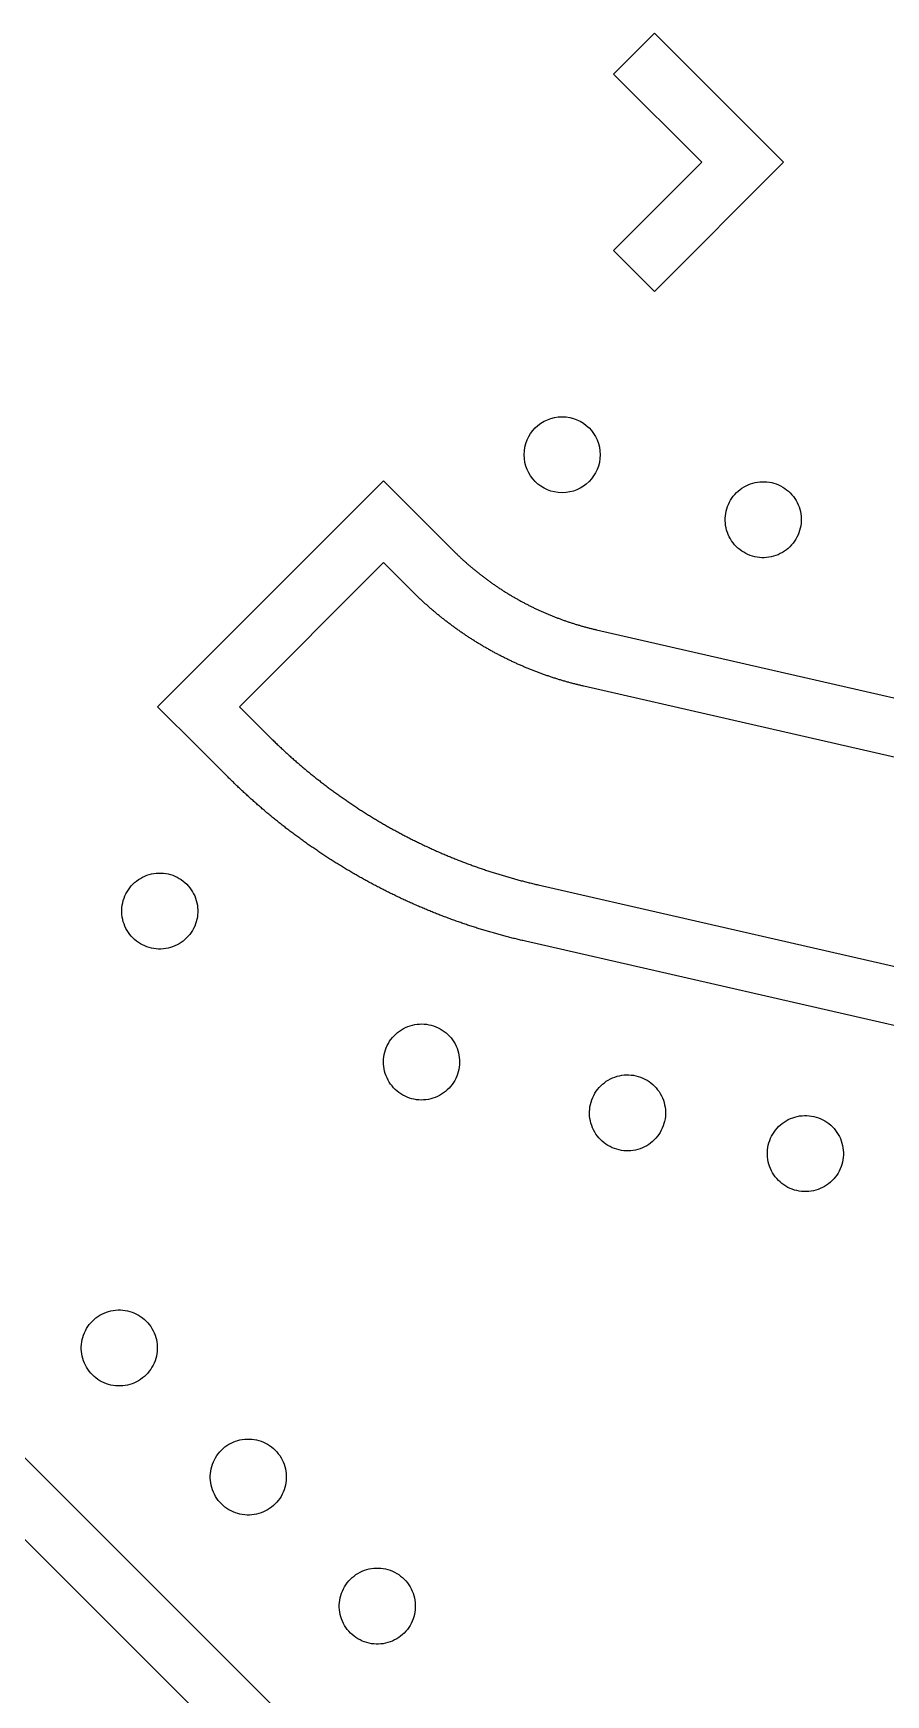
# Model space of a CAD drawing. Extents: x -16500 to 16500, y -16500 to 38576.
# Drawn here: x 5028 to 7831, y -5037 to 424 of the extents above; entities that cross this region are included whole.
import ezdxf

# ---------------------------------------------------------------- set-up
doc = ezdxf.new("R2010")
doc.units = 0
doc.header["$MEASUREMENT"] = 0
doc.layers.add('Top', color=1, linetype='Continuous')
doc.layers.add('Vias', color=60, linetype='Continuous')

msp = doc.modelspace()

# ---------------------------------------------------------------- linework, layer by layer
at = {"layer": 'Top'}
for points in [[(7071.068, -424.264), (6936.718, -289.914), (7226.631, 0), (6936.718, 289.914), (7071.068, 424.264), (7495.332, 0)], [(3242.085, -3984.547), (3984.547, -3242.085), (7761.531, -7019.069), (8626.703, -6660.703), (10016.875, -7236.531), (10592.703, -8626.703), (10016.875, -10016.875), (8626.703, -10592.703), (7236.531, -10016.875), (6660.703, -8626.703), (7019.069, -7761.531)], [(3510.785, -3984.547), (6488.412, -6962.174), (6488.412, -6962.174), (6999.65, -7473.412), (7473.412, -6999.65), (6962.174, -6488.412), (6962.174, -6488.412), (3984.547, -3510.785)]]:
    msp.add_lwpolyline(points, close=True, dxfattribs=at)
for points in [[(8562.398, -2998.535), (6646.327, -2560.049), (6642.405, -2559.148), (6638.484, -2558.238), (6634.566, -2557.321), (6630.649, -2556.396), (6626.735, -2555.463), (6622.822, -2554.523), (6618.911, -2553.574), (6615.002, -2552.618), (6611.094, -2551.654), (6607.189, -2550.683), (6603.286, -2549.703), (6599.384, -2548.716), (6595.485, -2547.721), (6591.588, -2546.719), (6587.692, -2545.708), (6583.799, -2544.69), (6579.907, -2543.664), (6576.018, -2542.631), (6572.131, -2541.589), (6568.246, -2540.54), (6564.362, -2539.483), (6560.481, -2538.419), (6556.603, -2537.347), (6552.726, -2536.267), (6548.851, -2535.179), (6544.979, -2534.084), (6541.109, -2532.981), (6537.241, -2531.87), (6533.375, -2530.752), (6529.511, -2529.626), (6525.65, -2528.492), (6521.791, -2527.351), (6517.934, -2526.202), (6514.08, -2525.045), (6510.227, -2523.88), (6506.377, -2522.708), (6502.53, -2521.529), (6498.685, -2520.341), (6494.842, -2519.146), (6491.001, -2517.944), (6487.163, -2516.734), (6483.328, -2515.516), (6479.495, -2514.29), (6475.664, -2513.057), (6471.835, -2511.816), (6468.01, -2510.568), (6464.186, -2509.312), (6460.365, -2508.049), (6456.547, -2506.778), (6452.731, -2505.499), (6448.918, -2504.213), (6445.107, -2502.919), (6441.299, -2501.617), (6437.494, -2500.308), (6433.691, -2498.992), (6429.891, -2497.668), (6426.093, -2496.336), (6422.298, -2494.997), (6418.506, -2493.65), (6414.716, -2492.296), (6410.929, -2490.934), (6407.145, -2489.565), (6403.364, -2488.188), (6399.585, -2486.804), (6395.809, -2485.412), (6392.036, -2484.012), (6388.265, -2482.605), (6384.498, -2481.191), (6380.733, -2479.769), (6376.971, -2478.34), (6373.212, -2476.903), (6369.456, -2475.459), (6365.702, -2474.007), (6361.952, -2472.548), (6358.204, -2471.081), (6354.459, -2469.607), (6350.718, -2468.126), (6346.979, -2466.637), (6343.243, -2465.141), (6339.51, -2463.637), (6335.781, -2462.126), (6332.054, -2460.607), (6328.33, -2459.081), (6324.609, -2457.548), (6320.892, -2456.007), (6317.177, -2454.459), (6313.465, -2452.903), (6309.757, -2451.34), (6306.052, -2449.77), (6302.349, -2448.192), (6298.65, -2446.607), (6294.954, -2445.015), (6291.262, -2443.415), (6287.572, -2441.808), (6283.886, -2440.194), (6280.203, -2438.572), (6276.523, -2436.943), (6272.846, -2435.307), (6269.173, -2433.663), (6265.503, -2432.012), (6261.836, -2430.354), (6258.172, -2428.688), (6254.512, -2427.016), (6250.855, -2425.336), (6247.202, -2423.648), (6243.552, -2421.954), (6239.905, -2420.252), (6236.261, -2418.543), (6232.621, -2416.827), (6228.985, -2415.103), (6225.352, -2413.372), (6221.722, -2411.634), (6218.096, -2409.889), (6214.473, -2408.137), (6210.854, -2406.377), (6207.238, -2404.61), (6203.626, -2402.836), (6200.017, -2401.055), (6196.412, -2399.267), (6192.81, -2397.472), (6189.212, -2395.669), (6185.618, -2393.859), (6182.027, -2392.042), (6178.44, -2390.218), (6174.856, -2388.387), (6171.276, -2386.549), (6167.7, -2384.704), (6164.127, -2382.851), (6160.558, -2380.991), (6156.993, -2379.125), (6153.431, -2377.251), (6149.874, -2375.37), (6146.32, -2373.482), (6142.769, -2371.587), (6139.223, -2369.685), (6135.68, -2367.776), (6132.141, -2365.86), (6128.606, -2363.937), (6125.075, -2362.007), (6121.547, -2360.07), (6118.024, -2358.126), (6114.504, -2356.175), (6110.988, -2354.216), (6107.476, -2352.251), (6103.968, -2350.279), (6100.464, -2348.3), (6096.964, -2346.314), (6093.468, -2344.321), (6089.976, -2342.321), (6086.488, -2340.314), (6083.003, -2338.3), (6079.523, -2336.28), (6076.047, -2334.252), (6072.575, -2332.218), (6069.107, -2330.176), (6065.643, -2328.128), (6062.183, -2326.073), (6058.727, -2324.011), (6055.275, -2321.942), (6051.827, -2319.866), (6048.384, -2317.783), (6044.944, -2315.694), (6041.509, -2313.597), (6038.078, -2311.494), (6034.651, -2309.384), (6031.229, -2307.268), (6027.81, -2305.144), (6024.396, -2303.014), (6020.986, -2300.877), (6017.58, -2298.733), (6014.179, -2296.582), (6010.782, -2294.425), (6007.389, -2292.261), (6004, -2290.09), (6000.616, -2287.912), (5997.236, -2285.728), (5993.86, -2283.537), (5990.489, -2281.339), (5987.122, -2279.134), (5983.76, -2276.923), (5980.402, -2274.706), (5977.048, -2272.481), (5973.699, -2270.25), (5970.354, -2268.012), (5967.014, -2265.768), (5963.678, -2263.517), (5960.347, -2261.259), (5957.02, -2258.995), (5953.697, -2256.724), (5950.379, -2254.446), (5947.066, -2252.162), (5943.757, -2249.871), (5940.453, -2247.574), (5937.153, -2245.27), (5933.858, -2242.96), (5930.568, -2240.643), (5927.282, -2238.319), (5924.001, -2235.989), (5920.724, -2233.653), (5917.452, -2231.31), (5914.185, -2228.96), (5910.922, -2226.604), (5907.665, -2224.242), (5904.411, -2221.873), (5901.163, -2219.498), (5897.919, -2217.116), (5894.68, -2214.727), (5891.446, -2212.333), (5888.216, -2209.932), (5884.992, -2207.524), (5881.772, -2205.11), (5878.556, -2202.69), (5875.346, -2200.263), (5872.141, -2197.83), (5868.94, -2195.39), (5865.744, -2192.945), (5862.553, -2190.492), (5859.367, -2188.034), (5856.186, -2185.569), (5853.01, -2183.098), (5849.838, -2180.62), (5846.672, -2178.137), (5843.511, -2175.646), (5840.354, -2173.15), (5837.203, -2170.648), (5834.056, -2168.139), (5830.914, -2165.624), (5827.778, -2163.102), (5824.646, -2160.575), (5821.52, -2158.041), (5818.398, -2155.501), (5815.282, -2152.955), (5812.17, -2150.402), (5809.064, -2147.844), (5805.963, -2145.279), (5802.867, -2142.708), (5799.776, -2140.131), (5796.69, -2137.548), (5793.609, -2134.958), (5790.534, -2132.363), (5787.463, -2129.761), (5784.398, -2127.154), (5781.338, -2124.54), (5778.283, -2121.92), (5775.234, -2119.294), (5772.189, -2116.663), (5769.15, -2114.025), (5766.116, -2111.381), (5763.088, -2108.731), (5760.064, -2106.075), (5757.046, -2103.412), (5754.034, -2100.744), (5751.026, -2098.07), (5748.024, -2095.39), (5745.027, -2092.705), (5742.036, -2090.013), (5739.049, -2087.315), (5736.069, -2084.611), (5733.093, -2081.901), (5730.123, -2079.186), (5727.159, -2076.464), (5724.2, -2073.737), (5721.246, -2071.004), (5718.297, -2068.265), (5715.355, -2065.52), (5712.417, -2062.769), (5709.485, -2060.012), (5706.559, -2057.25), (5703.638, -2054.481), (5700.722, -2051.707), (5697.813, -2048.927), (5694.908, -2046.142), (5692.009, -2043.35), (5689.116, -2040.553), (5686.228, -2037.75), (5683.346, -2034.942), (5680.47, -2032.127), (5677.599, -2029.307), (5674.733, -2026.481), (5671.874, -2023.65), (5669.019, -2020.813), (5666.171, -2017.97), (5571.413, -1923.212), (5571.413, -1923.212), (5437.416, -1789.215), (6179.879, -1046.753), (6314.229, -1181.103), (6314.229, -1181.103), (6408.633, -1275.508), (6410.607, -1277.476), (6412.587, -1279.439), (6414.572, -1281.396), (6416.563, -1283.348), (6418.56, -1285.294), (6420.562, -1287.234), (6422.569, -1289.168), (6424.582, -1291.097), (6426.601, -1293.019), (6428.625, -1294.936), (6430.655, -1296.848), (6432.69, -1298.753), (6434.73, -1300.653), (6436.776, -1302.546), (6438.827, -1304.434), (6440.884, -1306.316), (6442.946, -1308.192), (6445.014, -1310.063), (6447.086, -1311.927), (6449.164, -1313.785), (6451.248, -1315.638), (6453.337, -1317.484), (6455.431, -1319.325), (6457.53, -1321.159), (6459.634, -1322.988), (6461.744, -1324.81), (6463.859, -1326.627), (6465.979, -1328.437), (6468.104, -1330.241), (6470.234, -1332.039), (6472.37, -1333.832), (6474.51, -1335.618), (6476.656, -1337.397), (6478.807, -1339.171), (6480.963, -1340.939), (6483.124, -1342.7), (6485.29, -1344.455), (6487.461, -1346.204), (6489.637, -1347.947), (6491.817, -1349.684), (6494.003, -1351.414), (6496.194, -1353.138), (6498.39, -1354.856), (6500.59, -1356.567), (6502.796, -1358.273), (6505.006, -1359.971), (6507.222, -1361.664), (6509.442, -1363.35), (6511.666, -1365.03), (6513.896, -1366.704), (6516.131, -1368.371), (6518.37, -1370.031), (6520.614, -1371.686), (6522.862, -1373.334), (6525.116, -1374.975), (6527.374, -1376.61), (6529.636, -1378.239), (6531.904, -1379.861), (6534.176, -1381.476), (6536.452, -1383.085), (6538.734, -1384.688), (6541.019, -1386.284), (6543.31, -1387.873), (6545.605, -1389.456), (6547.904, -1391.033), (6550.208, -1392.603), (6552.516, -1394.166), (6554.829, -1395.722), (6557.146, -1397.272), (6559.468, -1398.816), (6561.794, -1400.352), (6564.124, -1401.882), (6566.459, -1403.406), (6568.798, -1404.922), (6571.142, -1406.432), (6573.49, -1407.936), (6575.842, -1409.432), (6578.198, -1410.922), (6580.559, -1412.405), (6582.923, -1413.881), (6585.293, -1415.351), (6587.666, -1416.814), (6590.043, -1418.27), (6592.425, -1419.719), (6594.81, -1421.161), (6597.2, -1422.597), (6599.594, -1424.026), (6601.992, -1425.447), (6604.394, -1426.862), (6606.8, -1428.27), (6609.21, -1429.672), (6611.625, -1431.066), (6614.043, -1432.453), (6616.465, -1433.834), (6618.891, -1435.208), (6621.32, -1436.574), (6623.754, -1437.934), (6626.192, -1439.287), (6628.633, -1440.632), (6631.079, -1441.971), (6633.528, -1443.303), (6635.981, -1444.628), (6638.438, -1445.945), (6640.898, -1447.256), (6643.362, -1448.56), (6645.83, -1449.856), (6648.302, -1451.146), (6650.777, -1452.428), (6653.256, -1453.704), (6655.739, -1454.972), (6658.225, -1456.233), (6660.715, -1457.487), (6663.208, -1458.734), (6665.705, -1459.974), (6668.206, -1461.207), (6670.71, -1462.432), (6673.217, -1463.65), (6675.728, -1464.862), (6678.243, -1466.066), (6680.761, -1467.262), (6683.282, -1468.452), (6685.807, -1469.634), (6688.335, -1470.81), (6690.866, -1471.977), (6693.401, -1473.138), (6695.939, -1474.292), (6698.48, -1475.438), (6701.025, -1476.577), (6703.573, -1477.708), (6706.124, -1478.833), (6708.678, -1479.95), (6711.235, -1481.059), (6713.796, -1482.162), (6716.36, -1483.257), (6718.927, -1484.345), (6721.497, -1485.425), (6724.07, -1486.498), (6726.646, -1487.564), (6729.225, -1488.622), (6731.807, -1489.673), (6734.392, -1490.716), (6736.98, -1491.753), (6739.572, -1492.781), (6742.166, -1493.803), (6744.762, -1494.817), (6747.362, -1495.823), (6749.965, -1496.822), (6752.57, -1497.814), (6755.179, -1498.798), (6757.79, -1499.775), (6760.404, -1500.744), (6763.021, -1501.705), (6765.64, -1502.66), (6768.262, -1503.606), (6770.887, -1504.546), (6773.515, -1505.477), (6776.145, -1506.402), (6778.777, -1507.318), (6781.413, -1508.228), (6784.051, -1509.129), (6786.691, -1510.023), (6789.335, -1510.91), (6791.98, -1511.789), (6794.628, -1512.66), (6797.279, -1513.524), (6799.932, -1514.38), (6802.588, -1515.229), (6805.246, -1516.07), (6807.906, -1516.903), (6810.569, -1517.729), (6813.234, -1518.547), (6815.901, -1519.358), (6818.571, -1520.161), (6821.243, -1520.956), (6823.917, -1521.744), (6826.593, -1522.524), (6829.272, -1523.296), (6831.953, -1524.061), (6834.636, -1524.818), (6837.321, -1525.568), (6840.009, -1526.309), (6842.698, -1527.043), (6845.39, -1527.77), (6848.083, -1528.488), (6850.779, -1529.199), (6853.477, -1529.902), (6856.176, -1530.598), (6858.878, -1531.286), (6861.582, -1531.966), (6864.287, -1532.638), (6866.995, -1533.303), (6869.704, -1533.959), (6872.415, -1534.608), (6875.128, -1535.25), (6877.843, -1535.883), (6880.56, -1536.509), (8796.632, -1974.995)], [(8754.246, -2160.207), (6838.175, -1721.721), (6835.202, -1721.037), (6832.23, -1720.344), (6829.261, -1719.644), (6826.293, -1718.937), (6823.327, -1718.221), (6820.363, -1717.498), (6817.401, -1716.766), (6814.441, -1716.028), (6811.483, -1715.281), (6808.527, -1714.527), (6805.573, -1713.764), (6802.621, -1712.995), (6799.67, -1712.217), (6796.722, -1711.432), (6793.776, -1710.639), (6790.832, -1709.838), (6787.89, -1709.03), (6784.951, -1708.213), (6782.013, -1707.39), (6779.078, -1706.558), (6776.144, -1705.719), (6773.213, -1704.872), (6770.285, -1704.018), (6767.358, -1703.155), (6764.434, -1702.285), (6761.512, -1701.408), (6758.592, -1700.523), (6755.675, -1699.63), (6752.76, -1698.729), (6749.847, -1697.821), (6746.937, -1696.906), (6744.029, -1695.982), (6741.124, -1695.051), (6738.221, -1694.113), (6735.32, -1693.167), (6732.422, -1692.213), (6729.527, -1691.251), (6726.634, -1690.283), (6723.743, -1689.306), (6720.855, -1688.322), (6717.97, -1687.33), (6715.087, -1686.331), (6712.207, -1685.325), (6709.33, -1684.31), (6706.455, -1683.289), (6703.583, -1682.259), (6700.714, -1681.222), (6697.847, -1680.178), (6694.983, -1679.126), (6692.122, -1678.067), (6689.264, -1677), (6686.409, -1675.926), (6683.556, -1674.844), (6680.706, -1673.755), (6677.859, -1672.658), (6675.015, -1671.554), (6672.174, -1670.442), (6669.335, -1669.323), (6666.5, -1668.197), (6663.668, -1667.063), (6660.838, -1665.922), (6658.012, -1664.773), (6655.189, -1663.617), (6652.368, -1662.453), (6649.551, -1661.282), (6646.737, -1660.104), (6643.926, -1658.918), (6641.118, -1657.726), (6638.313, -1656.525), (6635.511, -1655.318), (6632.712, -1654.103), (6629.917, -1652.88), (6627.125, -1651.651), (6624.336, -1650.414), (6621.55, -1649.169), (6618.768, -1647.918), (6615.989, -1646.659), (6613.213, -1645.393), (6610.441, -1644.12), (6607.671, -1642.839), (6604.906, -1641.551), (6602.143, -1640.256), (6599.384, -1638.954), (6596.629, -1637.644), (6593.877, -1636.327), (6591.128, -1635.003), (6588.383, -1633.672), (6585.641, -1632.334), (6582.903, -1630.988), (6580.168, -1629.636), (6577.437, -1628.276), (6574.71, -1626.909), (6571.986, -1625.535), (6569.265, -1624.153), (6566.549, -1622.765), (6563.835, -1621.37), (6561.126, -1619.967), (6558.42, -1618.557), (6555.718, -1617.141), (6553.02, -1615.717), (6550.326, -1614.286), (6547.635, -1612.848), (6544.948, -1611.403), (6542.264, -1609.951), (6539.585, -1608.492), (6536.909, -1607.026), (6534.238, -1605.553), (6531.57, -1604.073), (6528.906, -1602.586), (6526.246, -1601.092), (6523.59, -1599.591), (6520.937, -1598.083), (6518.289, -1596.568), (6515.645, -1595.046), (6513.004, -1593.517), (6510.368, -1591.982), (6507.736, -1590.439), (6505.108, -1588.89), (6502.484, -1587.334), (6499.864, -1585.77), (6497.248, -1584.2), (6494.636, -1582.624), (6492.028, -1581.04), (6489.425, -1579.449), (6486.825, -1577.852), (6484.23, -1576.248), (6481.639, -1574.637), (6479.052, -1573.019), (6476.47, -1571.395), (6473.892, -1569.764), (6471.318, -1568.126), (6468.748, -1566.481), (6466.183, -1564.83), (6463.622, -1563.172), (6461.065, -1561.507), (6458.513, -1559.835), (6455.965, -1558.157), (6453.421, -1556.472), (6450.882, -1554.781), (6448.348, -1553.083), (6445.818, -1551.378), (6443.292, -1549.666), (6440.771, -1547.948), (6438.254, -1546.224), (6435.742, -1544.492), (6433.234, -1542.755), (6430.731, -1541.01), (6428.233, -1539.259), (6425.739, -1537.502), (6423.249, -1535.738), (6420.765, -1533.968), (6418.285, -1532.191), (6415.809, -1530.407), (6413.339, -1528.617), (6410.873, -1526.821), (6408.411, -1525.018), (6405.955, -1523.209), (6403.503, -1521.393), (6401.056, -1519.571), (6398.614, -1517.742), (6396.176, -1515.907), (6393.744, -1514.066), (6391.316, -1512.219), (6388.893, -1510.365), (6386.475, -1508.504), (6384.062, -1506.637), (6381.653, -1504.764), (6379.25, -1502.885), (6376.851, -1501), (6374.458, -1499.108), (6372.069, -1497.21), (6369.686, -1495.305), (6367.307, -1493.395), (6364.934, -1491.478), (6362.565, -1489.555), (6360.202, -1487.626), (6357.843, -1485.69), (6355.49, -1483.749), (6353.141, -1481.801), (6350.798, -1479.847), (6348.46, -1477.887), (6346.127, -1475.921), (6343.8, -1473.949), (6341.477, -1471.97), (6339.16, -1469.986), (6336.847, -1467.996), (6334.54, -1465.999), (6332.239, -1463.996), (6329.942, -1461.988), (6327.651, -1459.973), (6325.365, -1457.953), (6323.084, -1455.926), (6320.809, -1453.894), (6318.539, -1451.855), (6316.275, -1449.811), (6314.015, -1447.761), (6311.761, -1445.704), (6309.513, -1443.642), (6307.27, -1441.574), (6305.032, -1439.5), (6302.8, -1437.421), (6300.573, -1435.335), (6298.352, -1433.244), (6296.136, -1431.147), (6293.926, -1429.044), (6291.721, -1426.935), (6289.522, -1424.82), (6287.328, -1422.7), (6285.14, -1420.574), (6282.957, -1418.442), (6280.78, -1416.305), (6278.609, -1414.162), (6276.443, -1412.013), (6274.283, -1409.858), (6179.878, -1315.454), (5706.117, -1789.215), (5800.521, -1883.62), (5803.237, -1886.33), (5805.959, -1889.035), (5808.687, -1891.734), (5811.42, -1894.428), (5814.159, -1897.115), (5816.903, -1899.797), (5819.653, -1902.473), (5822.409, -1905.144), (5825.17, -1907.809), (5827.936, -1910.468), (5830.709, -1913.121), (5833.486, -1915.768), (5836.27, -1918.409), (5839.059, -1921.045), (5841.853, -1923.675), (5844.653, -1926.299), (5847.458, -1928.917), (5850.269, -1931.529), (5853.085, -1934.136), (5855.907, -1936.736), (5858.734, -1939.331), (5861.567, -1941.919), (5864.405, -1944.502), (5867.248, -1947.079), (5870.097, -1949.65), (5872.951, -1952.215), (5875.81, -1954.773), (5878.675, -1957.326), (5881.545, -1959.873), (5884.421, -1962.414), (5887.301, -1964.949), (5890.187, -1967.478), (5893.079, -1970.001), (5895.975, -1972.518), (5898.877, -1975.028), (5901.784, -1977.533), (5904.697, -1980.031), (5907.614, -1982.524), (5910.537, -1985.01), (5913.465, -1987.49), (5916.398, -1989.964), (5919.336, -1992.432), (5922.28, -1994.894), (5925.228, -1997.35), (5928.182, -1999.799), (5931.141, -2002.243), (5934.105, -2004.68), (5937.074, -2007.111), (5940.048, -2009.535), (5943.027, -2011.954), (5946.012, -2014.366), (5949.001, -2016.772), (5951.995, -2019.172), (5954.994, -2021.565), (5957.999, -2023.952), (5961.008, -2026.333), (5964.022, -2028.708), (5967.041, -2031.076), (5970.066, -2033.438), (5973.095, -2035.794), (5976.129, -2038.143), (5979.168, -2040.486), (5982.211, -2042.823), (5985.26, -2045.153), (5988.314, -2047.477), (5991.372, -2049.794), (5994.435, -2052.105), (5997.503, -2054.41), (6000.576, -2056.708), (6003.654, -2059), (6006.737, -2061.285), (6009.824, -2063.564), (6012.916, -2065.836), (6016.013, -2068.102), (6019.114, -2070.362), (6022.22, -2072.615), (6025.331, -2074.861), (6028.447, -2077.101), (6031.567, -2079.335), (6034.692, -2081.562), (6037.822, -2083.782), (6040.956, -2085.996), (6044.095, -2088.203), (6047.238, -2090.404), (6050.386, -2092.598), (6053.539, -2094.785), (6056.696, -2096.966), (6059.858, -2099.141), (6063.024, -2101.308), (6066.195, -2103.47), (6069.37, -2105.624), (6072.55, -2107.772), (6075.734, -2109.913), (6078.923, -2112.048), (6082.116, -2114.175), (6085.314, -2116.297), (6088.516, -2118.411), (6091.723, -2120.519), (6094.934, -2122.62), (6098.149, -2124.714), (6101.369, -2126.802), (6104.593, -2128.883), (6107.821, -2130.957), (6111.054, -2133.024), (6114.291, -2135.085), (6117.532, -2137.138), (6120.778, -2139.185), (6124.028, -2141.226), (6127.282, -2143.259), (6130.54, -2145.286), (6133.803, -2147.306), (6137.07, -2149.319), (6140.341, -2151.325), (6143.616, -2153.324), (6146.895, -2155.316), (6150.179, -2157.302), (6153.467, -2159.281), (6156.759, -2161.253), (6160.055, -2163.218), (6163.355, -2165.176), (6166.659, -2167.127), (6169.967, -2169.071), (6173.279, -2171.008), (6176.596, -2172.939), (6179.916, -2174.862), (6183.24, -2176.779), (6186.569, -2178.688), (6189.901, -2180.591), (6193.237, -2182.486), (6196.578, -2184.375), (6199.922, -2186.257), (6203.27, -2188.131), (6206.622, -2189.999), (6209.978, -2191.86), (6213.338, -2193.713), (6216.702, -2195.56), (6220.069, -2197.399), (6223.441, -2199.232), (6226.816, -2201.057), (6230.195, -2202.876), (6233.578, -2204.687), (6236.964, -2206.491), (6240.355, -2208.288), (6243.749, -2210.078), (6247.147, -2211.861), (6250.548, -2213.637), (6253.954, -2215.406), (6257.363, -2217.167), (6260.775, -2218.922), (6264.192, -2220.669), (6267.612, -2222.409), (6271.035, -2224.142), (6274.463, -2225.868), (6277.893, -2227.587), (6281.328, -2229.298), (6284.766, -2231.003), (6288.207, -2232.7), (6291.652, -2234.39), (6295.101, -2236.072), (6298.553, -2237.748), (6302.009, -2239.416), (6305.468, -2241.077), (6308.93, -2242.731), (6312.396, -2244.377), (6315.866, -2246.017), (6319.339, -2247.649), (6322.815, -2249.274), (6326.295, -2250.891), (6329.778, -2252.501), (6333.264, -2254.104), (6336.754, -2255.7), (6340.247, -2257.288), (6343.743, -2258.869), (6347.243, -2260.443), (6350.746, -2262.01), (6354.252, -2263.569), (6357.762, -2265.12), (6361.275, -2266.665), (6364.79, -2268.202), (6368.31, -2269.731), (6371.832, -2271.254), (6375.358, -2272.769), (6378.886, -2274.276), (6382.418, -2275.777), (6385.953, -2277.269), (6389.491, -2278.755), (6393.032, -2280.233), (6396.577, -2281.703), (6400.124, -2283.167), (6403.674, -2284.622), (6407.228, -2286.071), (6410.784, -2287.512), (6414.343, -2288.945), (6417.906, -2290.371), (6421.471, -2291.79), (6425.04, -2293.201), (6428.611, -2294.605), (6432.185, -2296.001), (6435.762, -2297.389), (6439.342, -2298.771), (6442.925, -2300.144), (6446.511, -2301.511), (6450.1, -2302.869), (6453.691, -2304.221), (6457.285, -2305.564), (6460.883, -2306.9), (6464.482, -2308.229), (6468.085, -2309.55), (6471.69, -2310.864), (6475.299, -2312.17), (6478.909, -2313.468), (6482.523, -2314.759), (6486.139, -2316.043), (6489.758, -2317.319), (6493.38, -2318.587), (6497.004, -2319.848), (6500.631, -2321.101), (6504.26, -2322.346), (6507.892, -2323.584), (6511.527, -2324.814), (6515.164, -2326.037), (6518.804, -2327.252), (6522.446, -2328.46), (6526.091, -2329.66), (6529.739, -2330.852), (6533.388, -2332.037), (6537.041, -2333.214), (6540.695, -2334.383), (6544.353, -2335.545), (6548.012, -2336.699), (6551.674, -2337.845), (6555.339, -2338.984), (6559.005, -2340.115), (6562.674, -2341.238), (6566.346, -2342.354), (6570.02, -2343.462), (6573.696, -2344.562), (6577.374, -2345.655), (6581.055, -2346.74), (6584.738, -2347.817), (6588.423, -2348.887), (6592.11, -2349.949), (6595.8, -2351.003), (6599.492, -2352.05), (6603.186, -2353.088), (6606.882, -2354.119), (6610.58, -2355.142), (6614.28, -2356.158), (6617.983, -2357.166), (6621.688, -2358.166), (6625.394, -2359.158), (6629.103, -2360.143), (6632.814, -2361.119), (6636.527, -2362.088), (6640.242, -2363.05), (6643.959, -2364.003), (6647.678, -2364.949), (6651.398, -2365.887), (6655.121, -2366.817), (6658.846, -2367.739), (6662.573, -2368.654), (6666.301, -2369.561), (6670.032, -2370.46), (6673.764, -2371.351), (6677.498, -2372.234), (6681.234, -2373.11), (6684.972, -2373.977), (6688.712, -2374.837), (8604.783, -2813.323)]]:
    msp.add_lwpolyline(points, dxfattribs=at)
at = {"layer": 'Vias'}
for points in [[(7431.68, -1299.554), (7423.827, -1299.515), (7415.993, -1298.982), (7408.207, -1297.958), (7400.501, -1296.448), (7392.905, -1294.457), (7385.449, -1291.992), (7378.162, -1289.064), (7371.074, -1285.685), (7364.212, -1281.867), (7357.603, -1277.626), (7351.274, -1272.978), (7345.248, -1267.942), (7339.551, -1262.538), (7334.205, -1256.786), (7329.23, -1250.71), (7324.647, -1244.334), (7320.473, -1237.683), (7316.724, -1230.782), (7313.417, -1223.66), (7310.563, -1216.344), (7308.174, -1208.864), (7306.26, -1201.248), (7304.828, -1193.527), (7303.883, -1185.731), (7303.429, -1177.892), (7303.469, -1170.039), (7304.002, -1162.205), (7305.025, -1154.419), (7306.536, -1146.713), (7308.527, -1139.117), (7310.992, -1131.661), (7313.919, -1124.374), (7317.299, -1117.286), (7321.117, -1110.424), (7325.358, -1103.815), (7330.006, -1097.486), (7335.042, -1091.46), (7340.446, -1085.763), (7346.198, -1080.417), (7352.273, -1075.442), (7358.65, -1070.858), (7365.301, -1066.684), (7372.202, -1062.936), (7379.324, -1059.629), (7386.64, -1056.775), (7394.12, -1054.386), (7401.736, -1052.472), (7409.457, -1051.039), (7417.252, -1050.095), (7425.092, -1049.641), (7432.945, -1049.681), (7440.779, -1050.214), (7448.565, -1051.237), (7456.271, -1052.748), (7463.867, -1054.739), (7471.323, -1057.204), (7478.609, -1060.131), (7485.698, -1063.511), (7492.56, -1067.329), (7499.169, -1071.57), (7505.498, -1076.218), (7511.523, -1081.254), (7517.221, -1086.658), (7522.567, -1092.41), (7527.542, -1098.485), (7532.125, -1104.862), (7536.299, -1111.513), (7540.048, -1118.413), (7543.355, -1125.536), (7546.209, -1132.851), (7548.598, -1140.332), (7550.512, -1147.948), (7551.944, -1155.669), (7552.889, -1163.464), (7553.343, -1171.304), (7553.303, -1179.157), (7552.77, -1186.991), (7551.746, -1194.777), (7550.236, -1202.483), (7548.245, -1210.079), (7545.78, -1217.535), (7542.853, -1224.821), (7539.473, -1231.91), (7535.655, -1238.772), (7531.414, -1245.381), (7526.766, -1251.71), (7521.73, -1257.735), (7516.326, -1263.432), (7510.574, -1268.779), (7504.498, -1273.754), (7498.122, -1278.337), (7491.471, -1282.511), (7484.57, -1286.259), (7477.448, -1289.567), (7470.132, -1292.421), (7462.652, -1294.81), (7455.036, -1296.724), (7447.315, -1298.156), (7439.52, -1299.101)], [(5448.283, -2585.944), (5440.431, -2585.942), (5432.593, -2585.447), (5424.803, -2584.461), (5417.09, -2582.988), (5409.484, -2581.034), (5402.016, -2578.606), (5394.716, -2575.713), (5387.611, -2572.368), (5380.73, -2568.584), (5374.101, -2564.375), (5367.749, -2559.758), (5361.699, -2554.751), (5355.976, -2549.374), (5350.602, -2543.649), (5345.598, -2537.597), (5340.983, -2531.243), (5336.777, -2524.612), (5332.995, -2517.73), (5329.653, -2510.624), (5326.764, -2503.322), (5324.339, -2495.853), (5322.388, -2488.247), (5320.918, -2480.533), (5319.935, -2472.742), (5319.444, -2464.905), (5319.446, -2457.052), (5319.94, -2449.215), (5320.926, -2441.424), (5322.399, -2433.711), (5324.354, -2426.106), (5326.782, -2418.638), (5329.674, -2411.337), (5333.019, -2404.232), (5336.804, -2397.352), (5341.013, -2390.722), (5345.63, -2384.37), (5350.636, -2378.321), (5356.013, -2372.598), (5361.739, -2367.223), (5367.79, -2362.219), (5374.144, -2357.605), (5380.775, -2353.398), (5387.658, -2349.617), (5394.764, -2346.275), (5402.065, -2343.386), (5409.534, -2340.961), (5417.141, -2339.009), (5424.855, -2337.539), (5432.646, -2336.557), (5440.483, -2336.065), (5448.336, -2336.067), (5456.173, -2336.562), (5463.963, -2337.548), (5471.677, -2339.021), (5479.282, -2340.975), (5486.75, -2343.403), (5494.051, -2346.296), (5501.155, -2349.641), (5508.036, -2353.425), (5514.665, -2357.634), (5521.017, -2362.251), (5527.067, -2367.258), (5532.79, -2372.635), (5538.164, -2378.36), (5543.168, -2384.412), (5547.783, -2390.766), (5551.989, -2397.397), (5555.771, -2404.279), (5559.113, -2411.385), (5562.002, -2418.687), (5564.427, -2426.156), (5566.378, -2433.762), (5567.848, -2441.476), (5568.831, -2449.267), (5569.322, -2457.104), (5569.321, -2464.957), (5568.826, -2472.794), (5567.84, -2480.585), (5566.367, -2488.298), (5564.412, -2495.904), (5561.984, -2503.371), (5559.092, -2510.672), (5555.747, -2517.777), (5551.962, -2524.657), (5547.753, -2531.287), (5543.136, -2537.639), (5538.13, -2543.688), (5532.753, -2549.411), (5527.027, -2554.786), (5520.976, -2559.79), (5514.622, -2564.404), (5507.991, -2568.611), (5501.109, -2572.392), (5494.003, -2575.734), (5486.701, -2578.624), (5479.232, -2581.049), (5471.625, -2583), (5463.911, -2584.47), (5456.121, -2585.452)], [(6303.97, -3081.966), (6296.124, -3081.652), (6288.312, -3080.846), (6280.567, -3079.55), (6272.919, -3077.771), (6265.397, -3075.515), (6258.032, -3072.792), (6250.852, -3069.611), (6243.886, -3065.986), (6237.162, -3061.93), (6230.705, -3057.461), (6224.542, -3052.594), (6218.697, -3047.351), (6213.192, -3041.75), (6208.05, -3035.816), (6203.291, -3029.569), (6198.933, -3023.037), (6194.994, -3016.243), (6191.49, -3009.216), (6188.433, -3001.983), (6185.837, -2994.572), (6183.711, -2987.012), (6182.064, -2979.334), (6180.903, -2971.568), (6180.231, -2963.744), (6180.052, -2955.893), (6180.367, -2948.047), (6181.173, -2940.236), (6182.468, -2932.49), (6184.247, -2924.842), (6186.503, -2917.32), (6189.227, -2909.955), (6192.407, -2902.775), (6196.033, -2895.809), (6200.088, -2889.085), (6204.558, -2882.629), (6209.424, -2876.465), (6214.668, -2870.62), (6220.268, -2865.115), (6226.203, -2859.973), (6232.449, -2855.214), (6238.982, -2850.856), (6245.775, -2846.917), (6252.802, -2843.413), (6260.036, -2840.356), (6267.447, -2837.76), (6275.006, -2835.634), (6282.684, -2833.988), (6290.451, -2832.826), (6298.275, -2832.155), (6306.125, -2831.976), (6313.972, -2832.29), (6321.783, -2833.096), (6329.528, -2834.391), (6337.177, -2836.171), (6344.698, -2838.426), (6352.064, -2841.15), (6359.243, -2844.331), (6366.209, -2847.956), (6372.933, -2852.011), (6379.39, -2856.481), (6385.553, -2861.347), (6391.398, -2866.591), (6396.903, -2872.191), (6402.045, -2878.126), (6406.804, -2884.372), (6411.162, -2890.905), (6415.101, -2897.698), (6418.606, -2904.726), (6421.662, -2911.959), (6424.258, -2919.37), (6426.384, -2926.93), (6428.031, -2934.608), (6429.192, -2942.374), (6429.864, -2950.198), (6430.043, -2958.049), (6429.729, -2965.895), (6428.922, -2973.706), (6427.627, -2981.451), (6425.848, -2989.1), (6423.592, -2996.622), (6420.869, -3003.987), (6417.688, -3011.166), (6414.063, -3018.132), (6410.007, -3024.857), (6405.538, -3031.313), (6400.671, -3037.476), (6395.428, -3043.322), (6389.827, -3048.826), (6383.892, -3053.968), (6377.646, -3058.728), (6371.114, -3063.085), (6364.32, -3067.024), (6357.293, -3070.529), (6350.059, -3073.585), (6342.648, -3076.182), (6335.089, -3078.307), (6327.411, -3079.954), (6319.644, -3081.116), (6311.821, -3081.787)], [(6985.52, -3249.155), (6977.667, -3249.115), (6969.833, -3248.582), (6962.047, -3247.559), (6954.341, -3246.048), (6946.745, -3244.057), (6939.289, -3241.592), (6932.003, -3238.665), (6924.914, -3235.285), (6918.052, -3231.467), (6911.443, -3227.226), (6905.114, -3222.578), (6899.089, -3217.542), (6893.391, -3212.138), (6888.045, -3206.386), (6883.07, -3200.311), (6878.487, -3193.934), (6874.313, -3187.283), (6870.564, -3180.383), (6867.257, -3173.26), (6864.403, -3165.945), (6862.014, -3158.464), (6860.1, -3150.848), (6858.668, -3143.127), (6857.723, -3135.332), (6857.269, -3127.492), (6857.309, -3119.639), (6857.842, -3111.805), (6858.866, -3104.019), (6860.376, -3096.313), (6862.367, -3088.717), (6864.832, -3081.261), (6867.759, -3073.975), (6871.139, -3066.886), (6874.957, -3060.024), (6879.198, -3053.415), (6883.846, -3047.086), (6888.882, -3041.061), (6894.286, -3035.364), (6900.038, -3030.017), (6906.114, -3025.042), (6912.49, -3020.459), (6919.141, -3016.285), (6926.042, -3012.537), (6933.164, -3009.229), (6940.48, -3006.375), (6947.96, -3003.986), (6955.576, -3002.072), (6963.297, -3000.64), (6971.092, -2999.695), (6978.932, -2999.242), (6986.785, -2999.281), (6994.619, -2999.814), (7002.405, -3000.838), (7010.111, -3002.348), (7017.707, -3004.339), (7025.163, -3006.804), (7032.45, -3009.732), (7039.538, -3013.111), (7046.4, -3016.929), (7053.009, -3021.17), (7059.338, -3025.818), (7065.364, -3030.854), (7071.061, -3036.258), (7076.407, -3042.01), (7081.382, -3048.086), (7085.965, -3054.462), (7090.139, -3061.113), (7093.888, -3068.014), (7097.195, -3075.136), (7100.049, -3082.452), (7102.438, -3089.932), (7104.352, -3097.548), (7105.784, -3105.269), (7106.729, -3113.065), (7107.183, -3120.904), (7107.143, -3128.757), (7106.61, -3136.591), (7105.587, -3144.377), (7104.076, -3152.083), (7102.085, -3159.679), (7099.62, -3167.135), (7096.693, -3174.422), (7093.313, -3181.51), (7089.495, -3188.372), (7085.254, -3194.981), (7080.606, -3201.31), (7075.57, -3207.336), (7070.166, -3213.033), (7064.414, -3218.379), (7058.339, -3223.354), (7051.962, -3227.938), (7045.311, -3232.112), (7038.41, -3235.86), (7031.288, -3239.167), (7023.972, -3242.021), (7016.492, -3244.41), (7008.876, -3246.324), (7001.155, -3247.757), (6993.36, -3248.701)], [(7570.4, -3383.002), (7562.547, -3382.962), (7554.713, -3382.429), (7546.927, -3381.406), (7539.221, -3379.895), (7531.625, -3377.904), (7524.169, -3375.439), (7516.883, -3372.512), (7509.794, -3369.132), (7502.932, -3365.314), (7496.323, -3361.073), (7489.994, -3356.425), (7483.969, -3351.389), (7478.271, -3345.985), (7472.925, -3340.233), (7467.95, -3334.158), (7463.367, -3327.781), (7459.193, -3321.13), (7455.444, -3314.23), (7452.137, -3307.107), (7449.283, -3299.792), (7446.894, -3292.311), (7444.98, -3284.695), (7443.548, -3276.974), (7442.603, -3269.179), (7442.149, -3261.339), (7442.189, -3253.486), (7442.722, -3245.652), (7443.746, -3237.866), (7445.256, -3230.16), (7447.247, -3222.564), (7449.712, -3215.108), (7452.639, -3207.822), (7456.019, -3200.733), (7459.837, -3193.871), (7464.078, -3187.262), (7468.726, -3180.933), (7473.762, -3174.908), (7479.166, -3169.211), (7484.918, -3163.864), (7490.994, -3158.889), (7497.37, -3154.306), (7504.021, -3150.132), (7510.922, -3146.384), (7518.044, -3143.076), (7525.36, -3140.222), (7532.84, -3137.833), (7540.456, -3135.919), (7548.177, -3134.487), (7555.972, -3133.542), (7563.812, -3133.089), (7571.665, -3133.128), (7579.499, -3133.661), (7587.285, -3134.685), (7594.991, -3136.195), (7602.587, -3138.186), (7610.043, -3140.651), (7617.33, -3143.579), (7624.418, -3146.958), (7631.28, -3150.776), (7637.889, -3155.017), (7644.218, -3159.665), (7650.244, -3164.701), (7655.941, -3170.105), (7661.287, -3175.857), (7666.262, -3181.933), (7670.845, -3188.309), (7675.019, -3194.96), (7678.768, -3201.861), (7682.075, -3208.983), (7684.929, -3216.299), (7687.318, -3223.779), (7689.232, -3231.395), (7690.664, -3239.116), (7691.609, -3246.912), (7692.063, -3254.751), (7692.023, -3262.604), (7691.49, -3270.438), (7690.467, -3278.224), (7688.956, -3285.93), (7686.965, -3293.526), (7684.5, -3300.982), (7681.573, -3308.269), (7678.193, -3315.357), (7674.375, -3322.219), (7670.134, -3328.828), (7665.486, -3335.157), (7660.45, -3341.183), (7655.046, -3346.88), (7649.294, -3352.226), (7643.219, -3357.201), (7636.842, -3361.785), (7630.191, -3365.959), (7623.29, -3369.707), (7616.168, -3373.014), (7608.852, -3375.868), (7601.372, -3378.257), (7593.756, -3380.171), (7586.035, -3381.604), (7578.24, -3382.548)], [(5307.153, -4021.805), (5299.316, -4021.311), (5291.525, -4020.327), (5283.812, -4018.856), (5276.206, -4016.903), (5268.738, -4014.476), (5261.436, -4011.586), (5254.331, -4008.242), (5247.45, -4004.459), (5240.819, -4000.251), (5234.466, -3995.636), (5228.416, -3990.63), (5222.691, -3985.255), (5217.316, -3979.53), (5212.31, -3973.48), (5207.695, -3967.127), (5203.487, -3960.496), (5199.704, -3953.615), (5196.36, -3946.51), (5193.47, -3939.208), (5191.043, -3931.74), (5189.09, -3924.134), (5187.619, -3916.421), (5186.635, -3908.63), (5186.141, -3900.793), (5186.141, -3892.94), (5186.635, -3885.103), (5187.619, -3877.312), (5189.09, -3869.598), (5191.043, -3861.992), (5193.47, -3854.524), (5196.36, -3847.223), (5199.704, -3840.117), (5203.487, -3833.236), (5207.695, -3826.606), (5212.31, -3820.253), (5217.316, -3814.202), (5222.691, -3808.478), (5228.416, -3803.102), (5234.466, -3798.097), (5240.819, -3793.481), (5247.45, -3789.273), (5254.331, -3785.49), (5261.436, -3782.147), (5268.738, -3779.256), (5276.206, -3776.83), (5283.812, -3774.877), (5291.525, -3773.405), (5299.316, -3772.421), (5307.153, -3771.928), (5315.006, -3771.928), (5322.843, -3772.421), (5330.634, -3773.405), (5338.348, -3774.877), (5345.954, -3776.83), (5353.422, -3779.256), (5360.723, -3782.147), (5367.829, -3785.49), (5374.71, -3789.273), (5381.34, -3793.481), (5387.693, -3798.097), (5393.744, -3803.102), (5399.468, -3808.478), (5404.844, -3814.202), (5409.849, -3820.253), (5414.465, -3826.606), (5418.673, -3833.236), (5422.456, -3840.117), (5425.799, -3847.223), (5428.69, -3854.524), (5431.116, -3861.992), (5433.069, -3869.598), (5434.541, -3877.312), (5435.525, -3885.103), (5436.018, -3892.94), (5436.018, -3900.793), (5435.525, -3908.63), (5434.541, -3916.421), (5433.069, -3924.134), (5431.116, -3931.74), (5428.69, -3939.208), (5425.799, -3946.51), (5422.456, -3953.615), (5418.673, -3960.496), (5414.465, -3967.127), (5409.849, -3973.48), (5404.844, -3979.53), (5399.468, -3985.255), (5393.744, -3990.63), (5387.693, -3995.636), (5381.34, -4000.251), (5374.71, -4004.459), (5367.829, -4008.242), (5360.723, -4011.586), (5353.422, -4014.476), (5345.954, -4016.903), (5338.348, -4018.856), (5330.634, -4020.327), (5322.843, -4021.311), (5315.006, -4021.805)], [(5731.417, -4446.069), (5723.58, -4445.575), (5715.789, -4444.591), (5708.076, -4443.12), (5700.47, -4441.167), (5693.002, -4438.74), (5685.7, -4435.85), (5678.595, -4432.506), (5671.714, -4428.723), (5665.083, -4424.515), (5658.73, -4419.9), (5652.68, -4414.894), (5646.955, -4409.519), (5641.58, -4403.794), (5636.574, -4397.744), (5631.959, -4391.391), (5627.751, -4384.76), (5623.968, -4377.879), (5620.624, -4370.774), (5617.734, -4363.472), (5615.307, -4356.004), (5613.354, -4348.398), (5611.883, -4340.685), (5610.899, -4332.894), (5610.405, -4325.057), (5610.405, -4317.204), (5610.899, -4309.367), (5611.883, -4301.576), (5613.354, -4293.862), (5615.307, -4286.256), (5617.734, -4278.788), (5620.624, -4271.487), (5623.968, -4264.381), (5627.751, -4257.5), (5631.959, -4250.87), (5636.574, -4244.517), (5641.58, -4238.466), (5646.955, -4232.742), (5652.68, -4227.366), (5658.73, -4222.361), (5665.083, -4217.745), (5671.714, -4213.537), (5678.595, -4209.754), (5685.7, -4206.411), (5693.002, -4203.52), (5700.47, -4201.094), (5708.076, -4199.141), (5715.789, -4197.669), (5723.58, -4196.685), (5731.417, -4196.192), (5739.27, -4196.192), (5747.107, -4196.685), (5754.898, -4197.669), (5762.612, -4199.141), (5770.218, -4201.094), (5777.686, -4203.52), (5784.987, -4206.411), (5792.093, -4209.754), (5798.974, -4213.537), (5805.604, -4217.745), (5811.957, -4222.361), (5818.008, -4227.366), (5823.732, -4232.742), (5829.108, -4238.466), (5834.113, -4244.517), (5838.729, -4250.87), (5842.937, -4257.5), (5846.72, -4264.381), (5850.063, -4271.487), (5852.954, -4278.788), (5855.38, -4286.256), (5857.333, -4293.862), (5858.805, -4301.576), (5859.789, -4309.367), (5860.282, -4317.204), (5860.282, -4325.057), (5859.789, -4332.894), (5858.805, -4340.685), (5857.333, -4348.398), (5855.38, -4356.004), (5852.954, -4363.472), (5850.063, -4370.774), (5846.72, -4377.879), (5842.937, -4384.76), (5838.729, -4391.391), (5834.113, -4397.744), (5829.108, -4403.794), (5823.732, -4409.519), (5818.008, -4414.894), (5811.957, -4419.9), (5805.604, -4424.515), (5798.974, -4428.723), (5792.093, -4432.506), (5784.987, -4435.85), (5777.686, -4438.74), (5770.218, -4441.167), (5762.612, -4443.12), (5754.898, -4444.591), (5747.107, -4445.575), (5739.27, -4446.069)], [(6155.681, -4870.333), (6147.844, -4869.839), (6140.053, -4868.855), (6132.34, -4867.384), (6124.734, -4865.431), (6117.266, -4863.004), (6109.964, -4860.114), (6102.859, -4856.77), (6095.978, -4852.987), (6089.347, -4848.779), (6082.994, -4844.164), (6076.944, -4839.158), (6071.219, -4833.783), (6065.844, -4828.058), (6060.838, -4822.008), (6056.223, -4815.655), (6052.015, -4809.024), (6048.232, -4802.143), (6044.888, -4795.038), (6041.998, -4787.736), (6039.571, -4780.268), (6037.618, -4772.662), (6036.147, -4764.949), (6035.163, -4757.158), (6034.669, -4749.321), (6034.669, -4741.468), (6035.163, -4733.631), (6036.147, -4725.84), (6037.618, -4718.126), (6039.571, -4710.52), (6041.998, -4703.052), (6044.888, -4695.751), (6048.232, -4688.645), (6052.015, -4681.764), (6056.223, -4675.134), (6060.838, -4668.781), (6065.844, -4662.73), (6071.219, -4657.006), (6076.944, -4651.63), (6082.994, -4646.625), (6089.347, -4642.009), (6095.978, -4637.801), (6102.859, -4634.018), (6109.964, -4630.675), (6117.266, -4627.784), (6124.734, -4625.358), (6132.34, -4623.405), (6140.053, -4621.933), (6147.844, -4620.949), (6155.681, -4620.456), (6163.534, -4620.456), (6171.371, -4620.949), (6179.162, -4621.933), (6186.876, -4623.405), (6194.482, -4625.358), (6201.95, -4627.784), (6209.251, -4630.675), (6216.357, -4634.018), (6223.238, -4637.801), (6229.868, -4642.009), (6236.221, -4646.625), (6242.272, -4651.63), (6247.996, -4657.006), (6253.372, -4662.73), (6258.377, -4668.781), (6262.993, -4675.134), (6267.201, -4681.764), (6270.984, -4688.645), (6274.327, -4695.751), (6277.218, -4703.052), (6279.644, -4710.52), (6281.597, -4718.126), (6283.069, -4725.84), (6284.053, -4733.631), (6284.546, -4741.468), (6284.546, -4749.321), (6284.053, -4757.158), (6283.069, -4764.949), (6281.597, -4772.662), (6279.644, -4780.268), (6277.218, -4787.736), (6274.327, -4795.038), (6270.984, -4802.143), (6267.201, -4809.024), (6262.993, -4815.655), (6258.377, -4822.008), (6253.372, -4828.058), (6247.996, -4833.783), (6242.272, -4839.158), (6236.221, -4844.164), (6229.868, -4848.779), (6223.238, -4852.987), (6216.357, -4856.77), (6209.251, -4860.114), (6201.95, -4863.004), (6194.482, -4865.431), (6186.876, -4867.384), (6179.162, -4868.855), (6171.371, -4869.839), (6163.534, -4870.333)]]:
    msp.add_lwpolyline(points, close=True, dxfattribs=at)
at = {"layer": 'Vias', "linetype": 'Continuous'}
msp.add_circle((6767.336, -961.023), 124.968, dxfattribs=at)

doc.saveas('drawing.dxf')
